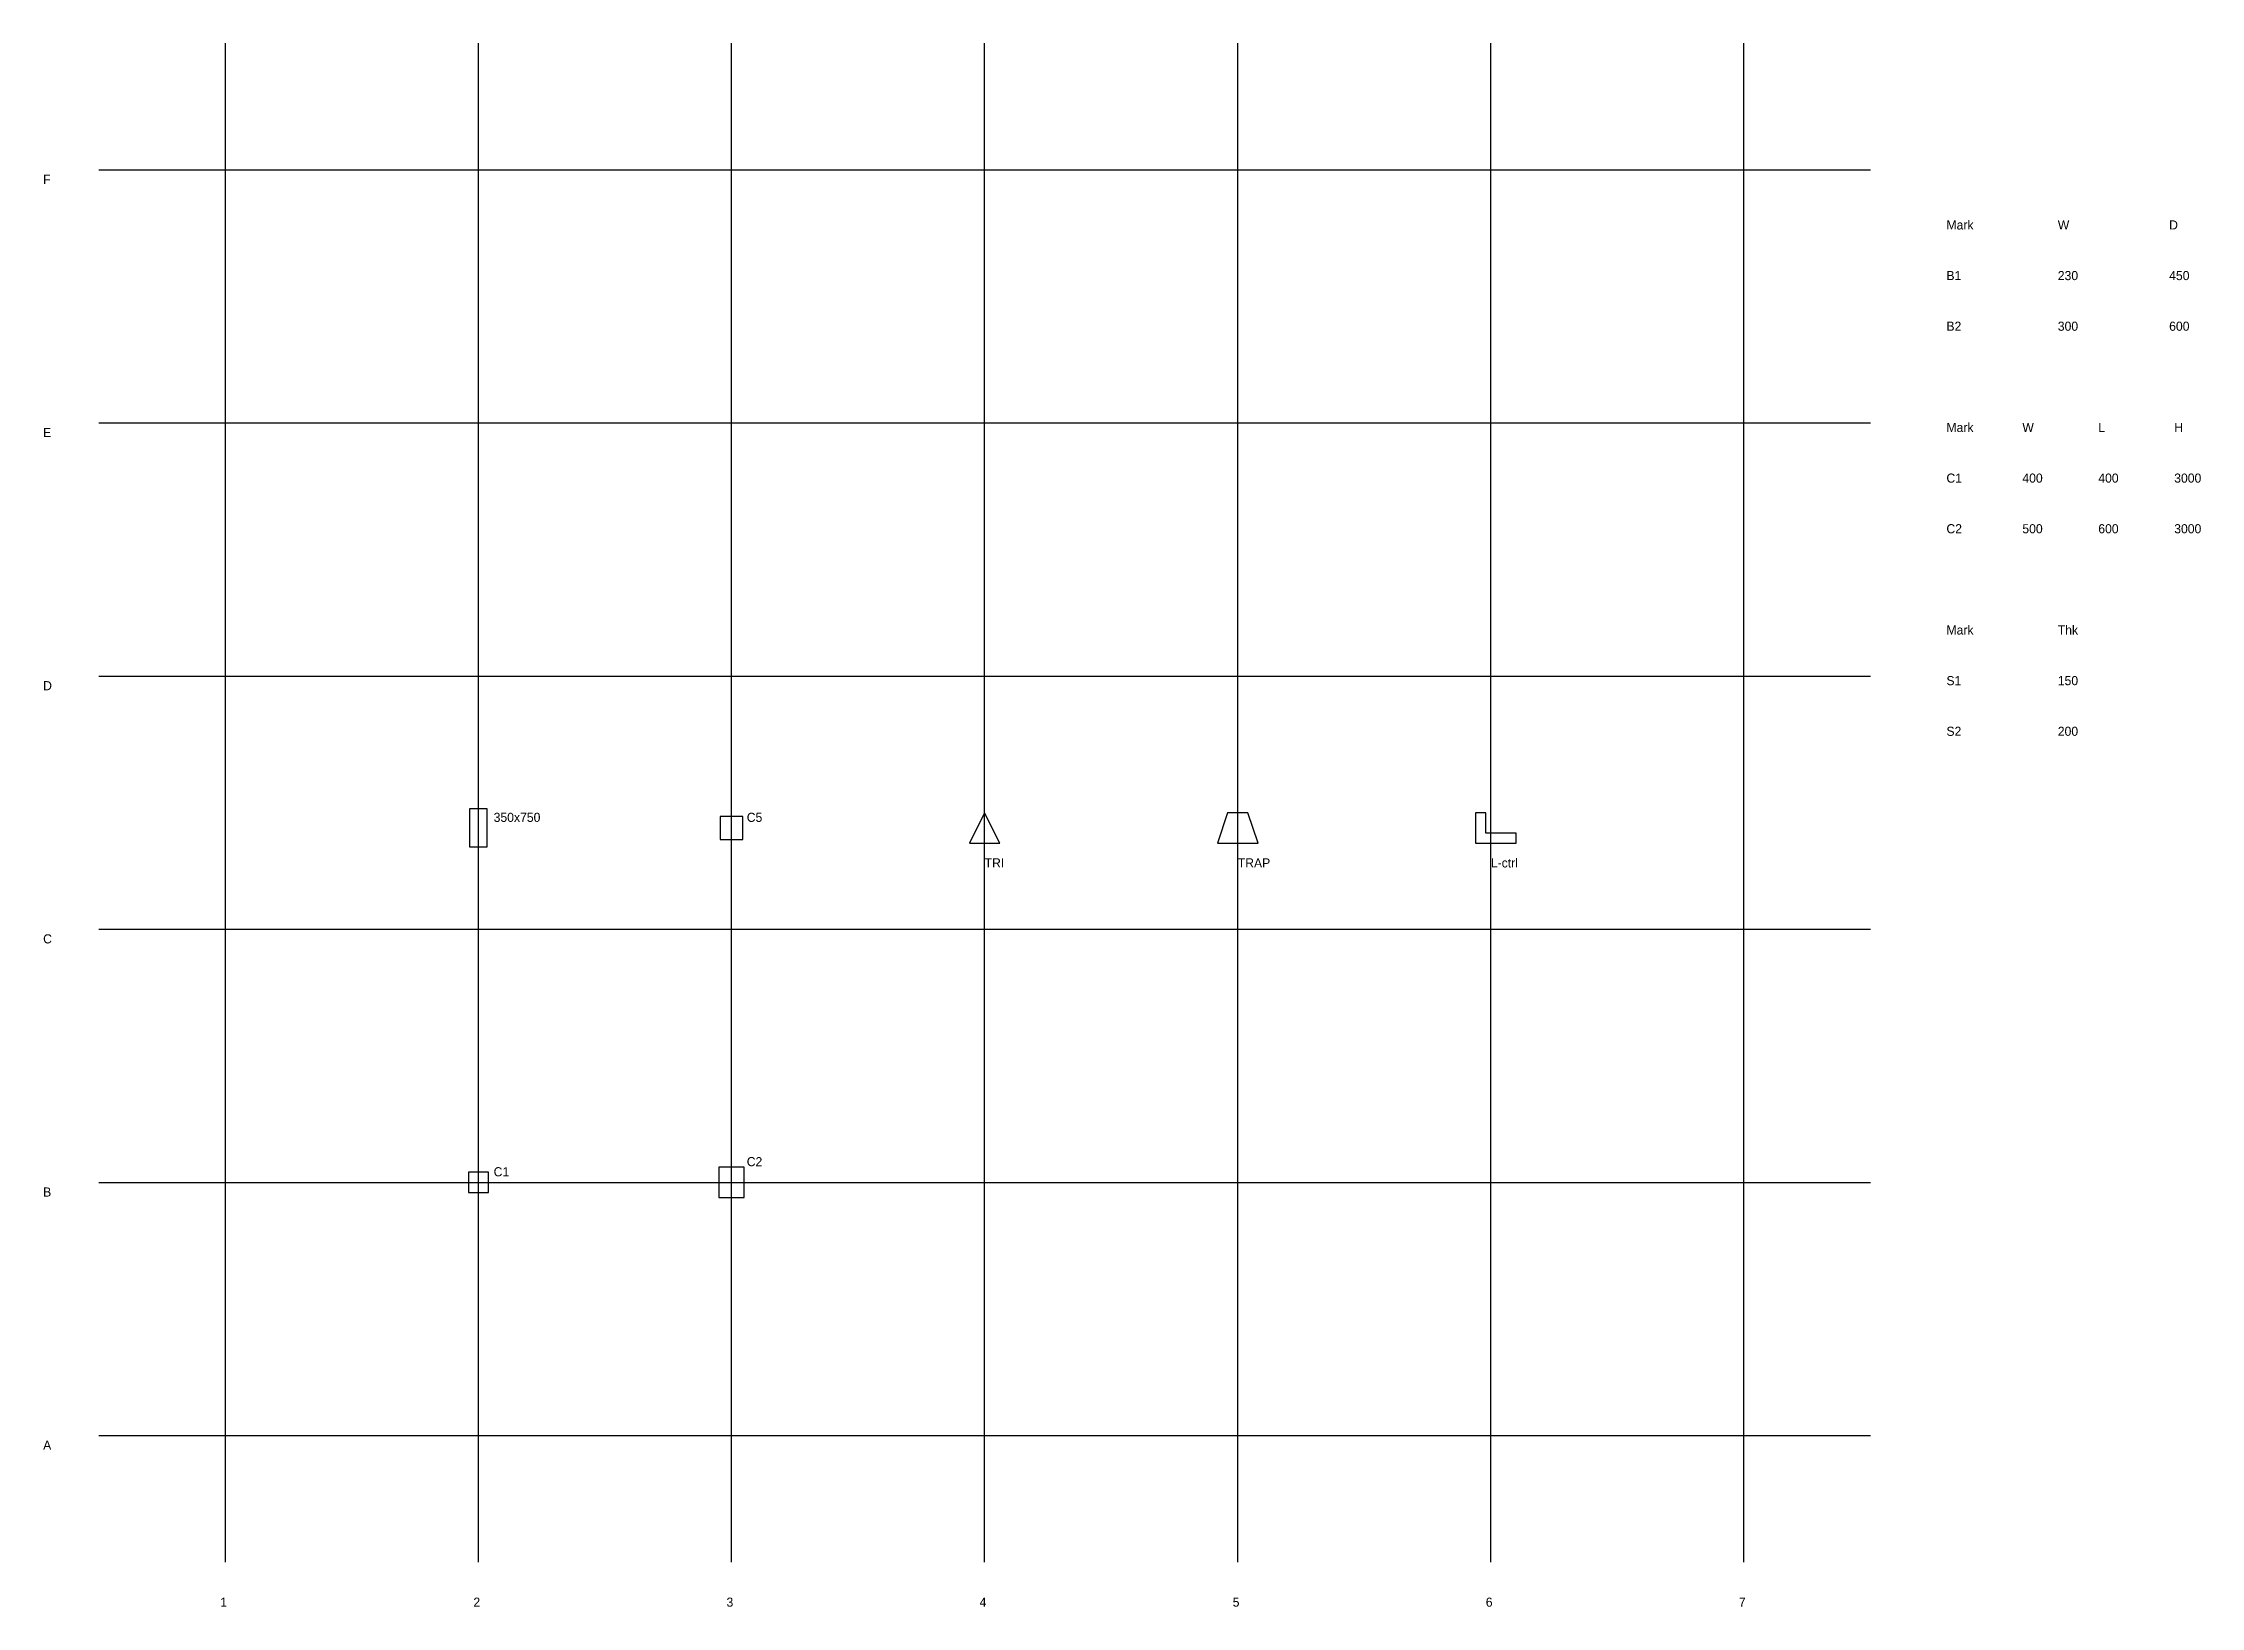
# Model space of a CAD drawing. Header units: millimetres. Extents: x -3600 to 39026, y -3383 to 27500.
import ezdxf

# ---------------------------------------------------------------- set-up
doc = ezdxf.new("R2010")
doc.units = ezdxf.units.MM
for name, color, linetype in [('S-COLS', 1, 'Continuous'), ('S-COLS-IDEN', 3, 'Continuous'), ('S-GRID', 8, 'Continuous'), ('S-GRID-IDEN', 8, 'Continuous'), ('S-NOTES', 5, 'Continuous')]:
    doc.layers.add(name, color=color, linetype=linetype)

msp = doc.modelspace()

# ---------------------------------------------------------------- linework, layer by layer
at = {"layer": 'S-COLS'}
for points in [[(4825, 11625), (5175, 11625), (5175, 12375), (4825, 12375)], [(9775, 11775), (10225, 11775), (10225, 12225), (9775, 12225)], [(14700, 11700), (15300, 11700), (15000, 12300)], [(19600, 11700), (20400, 11700), (20200, 12300), (19800, 12300)], [(24700, 11700), (25500, 11700), (25500, 11900), (24900, 11900), (24900, 12300), (24700, 12300)], [(4800, 4800), (5200, 4800), (5200, 5200), (4800, 5200)], [(9750, 4700), (10250, 4700), (10250, 5300), (9750, 5300)]]:
    msp.add_lwpolyline(points, close=True, dxfattribs=at)
at = {"layer": 'S-GRID'}
for p, q in [((0, -2500), (0, 27500)), ((5000, -2500), (5000, 27500)), ((10000, -2500), (10000, 27500)), ((15000, -2500), (15000, 27500)), ((20000, -2500), (20000, 27500)), ((25000, -2500), (25000, 27500)), ((30000, -2500), (30000, 27500)), ((-2500, 25000), (32500, 25000)), ((-2500, 20000), (32500, 20000)), ((-2500, 15000), (32500, 15000)), ((-2500, 10000), (32500, 10000)), ((-2500, 5000), (32500, 5000)), ((-2500, 0), (32500, 0))]:
    msp.add_line(p, q, dxfattribs=at)

# ---------------------------------------------------------------- texts
at = {"layer": 'S-COLS', "char_height": 180, "attachment_point": 1}
for s, insert in [('350x750', (5300, 12300)), ('C5', (10300, 12300))]:
    msp.add_mtext(s, dxfattribs=dict(at, insert=insert))
at = {"layer": 'S-COLS-IDEN', "char_height": 180, "attachment_point": 1}
for s, insert in [('TRI', (15000, 11400)), ('TRAP', (20000, 11400)), ('L-ctrl', (25000, 11400)), ('C1', (5300, 5300)), ('C2', (10300, 5500))]:
    msp.add_mtext(s, dxfattribs=dict(at, insert=insert))
at = {"layer": 'S-GRID-IDEN', "char_height": 180, "attachment_point": 1}
for s, insert in [('F', (-3600, 24900)), ('E', (-3600, 19900)), ('D', (-3600, 14900)), ('C', (-3600, 9900)), ('B', (-3600, 4900)), ('A', (-3600, -100)), ('1', (-100, -3200)), ('2', (4900, -3200)), ('3', (9900, -3200)), ('4', (14900, -3200)), ('5', (19900, -3200)), ('6', (24900, -3200)), ('7', (29900, -3200))]:
    msp.add_mtext(s, dxfattribs=dict(at, insert=insert))
at = {"layer": 'S-NOTES', "char_height": 180, "attachment_point": 1}
for s, insert in [('Mark', (34000, 24000)), ('W', (36200, 24000)), ('D', (38400, 24000)), ('B1', (34000, 23000)), ('230', (36200, 23000)), ('450', (38400, 23000)), ('B2', (34000, 22000)), ('300', (36200, 22000)), ('600', (38400, 22000)), ('Mark', (34000, 20000)), ('W', (35500, 20000)), ('L', (37000, 20000)), ('H', (38500, 20000)), ('C1', (34000, 19000)), ('400', (35500, 19000)), ('400', (37000, 19000)), ('3000', (38500, 19000)), ('C2', (34000, 18000)), ('500', (35500, 18000)), ('600', (37000, 18000)), ('3000', (38500, 18000)), ('Mark', (34000, 16000)), ('Thk', (36200, 16000)), ('S1', (34000, 15000)), ('150', (36200, 15000)), ('S2', (34000, 14000)), ('200', (36200, 14000))]:
    msp.add_mtext(s, dxfattribs=dict(at, insert=insert))

doc.saveas('drawing.dxf')
